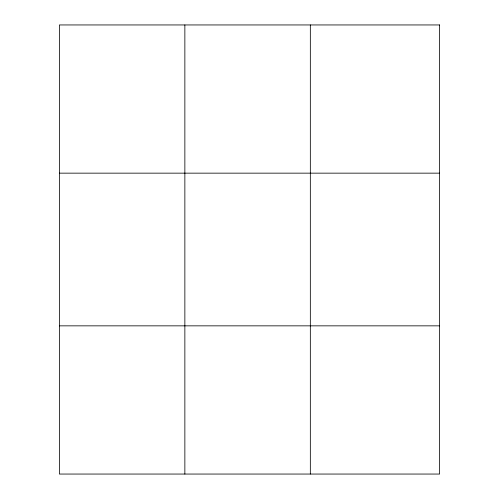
<?xml version="1.0" encoding="UTF-8"?>
<svg xmlns="http://www.w3.org/2000/svg" width="499" height="499" viewBox="0 0 499 499"><rect width="100%" height="100%" fill="white"/><g stroke="black" fill="none" stroke-linecap="round" stroke-linejoin="round"><path stroke-width="0.75" d="M184.861 24.95L184.861 474.05M310.334 24.95L310.334 474.05M59.393 173.153L439.607 173.153M59.393 325.847L439.607 325.847M439.607 24.95L439.607 474.05L59.393 474.05L59.393 24.95L439.607 24.95"/></g></svg>
